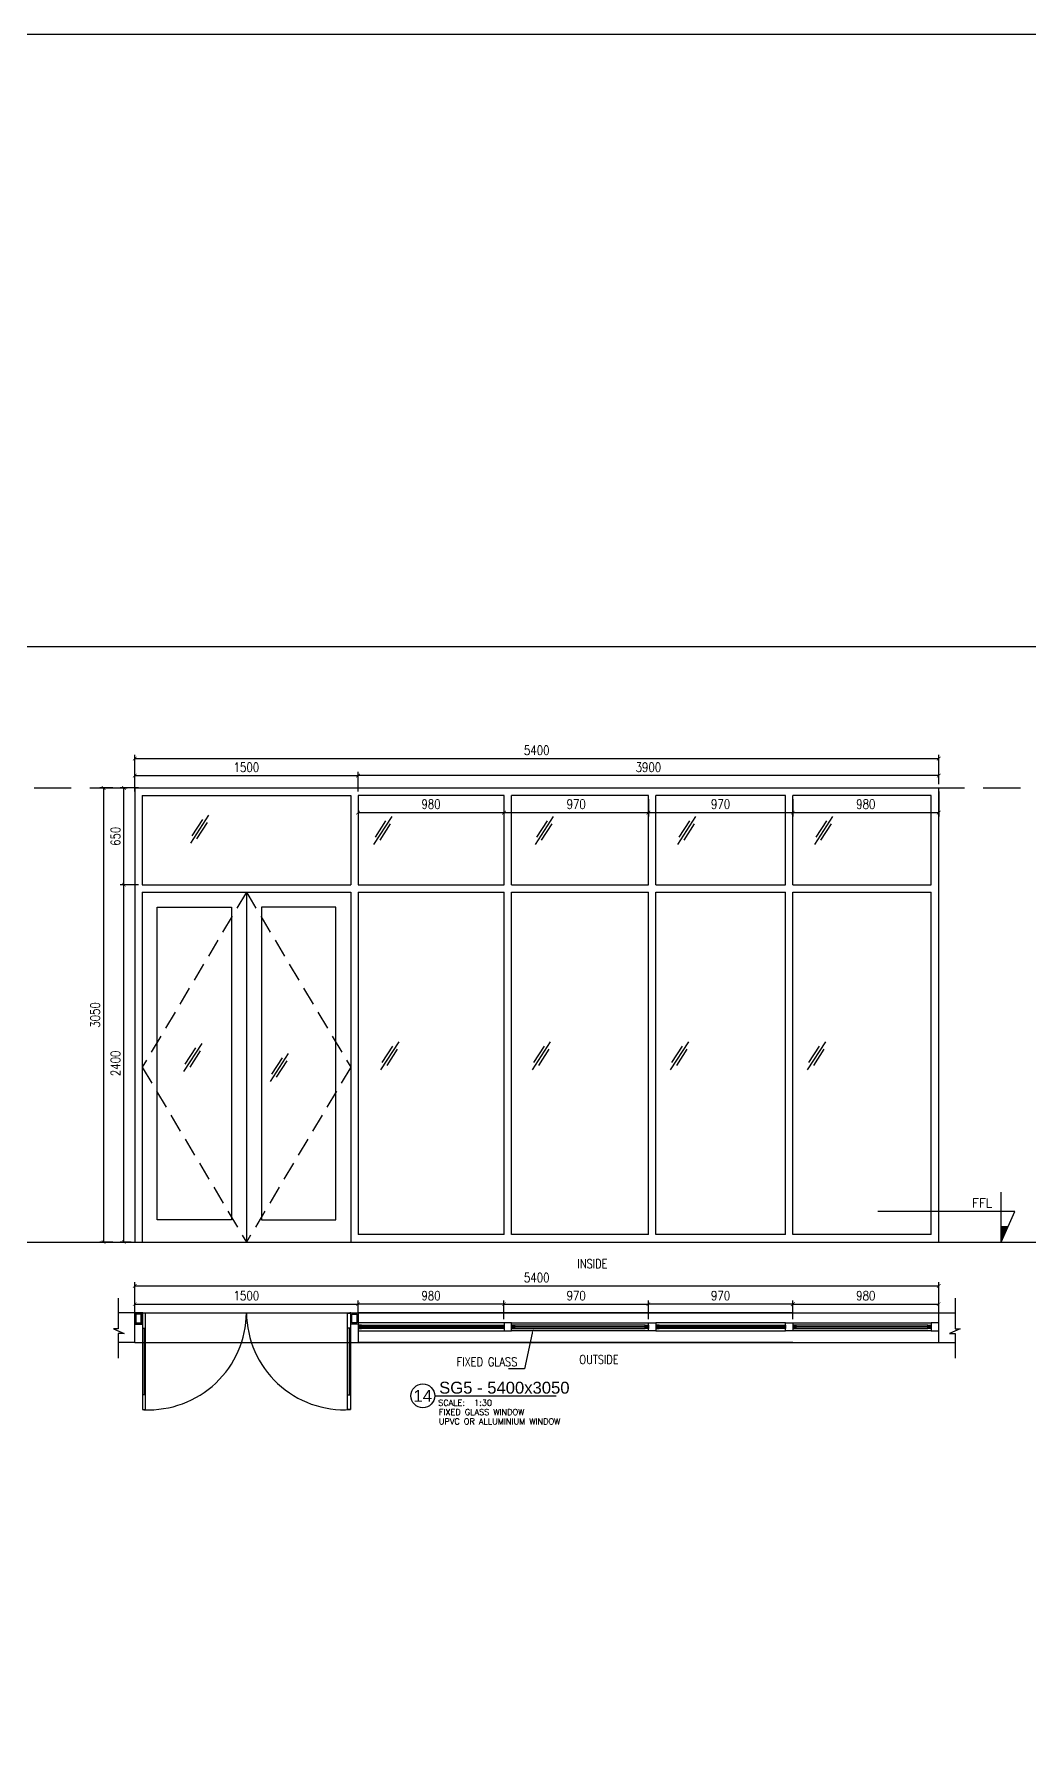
# Model space of a CAD drawing. Extents: x -32840 to 422982, y 280745 to 888746.
# Drawn here: x 380399 to 387081, y 414700 to 426137 of the extents above; entities that cross this region are included whole.
import ezdxf
from ezdxf import colors
from ezdxf.entities.mleader import LeaderData, LeaderLine
from ezdxf.enums import TextEntityAlignment as Align
from ezdxf.math import Vec2, Vec3

# ---------------------------------------------------------------- set-up
doc = ezdxf.new("R2010")
doc.units = 0
doc.header["$LTSCALE"] = 1000
doc.header["$PDMODE"] = 3
for name, pattern in [('CONTINOUS', [0]), ('HIDDEN', [0.375, 0.25, -0.125]), ('HIDDEN2', [0.1875, 0.125, -0.0625])]:
    doc.linetypes.add(name, pattern=pattern)
doc.layers.get('Defpoints').update_dxf_attribs({"linetype": 'HIDDEN'})
for name, color, linetype in [('A-Dim det', 3, 'Continuous'), ('A-DOOR', 1, 'Continuous'), ('A-FL-Drop', 3, 'Continuous'), ('A-Frame', 32, 'Continuous'), ('A-Glass', 140, 'Continuous'), ('A-HAT', 8, 'Continuous'), ('A-HATCH', 8, 'Continuous'), ('A-RD', 6, 'Continuous'), ('A-Tag LVl', 2, 'Continuous'), ('A-WALL', 7, 'CONTINOUS')]:
    doc.layers.add(name, color=color, linetype=linetype)
doc.styles.add('Arial', font='arial.ttf')
doc.styles.add('ROMANS', font='romans.shx', dxfattribs={"width": 0.8})
doc.styles.get("Standard").update_dxf_attribs({"font": 'arial.ttf'})
doc.dimstyles.new('A-Det', dxfattribs={"dimscale": 25, "dimtxt": 2.5, "dimasz": 1, "dimexe": 1, "dimexo": 1, "dimgap": 1, "dimtad": 1, "dimdec": 0, "dimlfac": -0.01, "dimzin": 3, "dimdsep": 46, "dimtxsty": 'ROMANS', "dimblk": 'ARCHTICK', "dimcen": 1, "dimclrd": 256, "dimclre": 256, "dimclrt": 6, "dimadec": 0, "dimazin": 0, "dimtfac": 1, "dimtdec": 0, "dimtix": 1, "dimtmove": 1, "dimatfit": 3, "dimfxl": 1, "dimfrac": 2, "dimtolj": 1, "dimtzin": 3, "dimarcsym": 0})

# ---------------------------------------------------------------- blocks, each defined once
blk = doc.blocks.new('_ArchTick')
at = {"color": 0, "linetype": 'ByBlock', "const_width": 0.15}
blk.add_lwpolyline([(-0.5, -0.5), (0.5, 0.5)], dxfattribs=at)
blk = doc.blocks.new('*D300')
at = {"layer": 'A-Dim det', "lineweight": -2, "transparency": 16777216}
for p, q in [((381075, 417573), (381075, 417754)), ((381075, 417729), (386475, 417729)), ((386475, 417573), (386475, 417754))]:
    blk.add_line(p, q, dxfattribs=at)
at = {"layer": 'Defpoints', "color": 0, "transparency": 16777216}
for p in [(386475, 417729), (381075, 417548), (386475, 417548)]:
    blk.add_point(p, dxfattribs=at)
at = {"layer": 'A-Dim det', "lineweight": -2, "transparency": 16777216, "xscale": 25, "yscale": 25, "zscale": 25, "rotation": 180}
blk.add_blockref('_ArchTick', (381075, 417729), dxfattribs=at)
at = {"layer": 'A-Dim det', "lineweight": -2, "transparency": 16777216, "xscale": 25, "yscale": 25, "zscale": 25}
blk.add_blockref('_ArchTick', (386475, 417729), dxfattribs=at)
at = {"layer": 'A-Dim det', "color": 6, "transparency": 16777216, "insert": (383775, 417785), "char_height": 62.5, "attachment_point": 5, "style": 'ROMANS'}
blk.add_mtext('\\A1;5400', dxfattribs=at)
blk = doc.blocks.new('TAG-LABEL')
at = {"linetype": 'Continuous'}
blk.add_line((-65.32, 0), (-24.49, 0), dxfattribs=at)
blk.add_circle((-69.32, 0), 4, dxfattribs=at)
at = {"color": 6, "style": 'ROMANS'}
blk.add_text('SCALE:', height=2, dxfattribs=at).set_placement((-64.13, -3.31))
at = {"color": 6, "style": 'Arial'}
blk.add_attdef('88', text='', height=4, dxfattribs=at).set_placement((-69.32, 0), align=Align.MIDDLE_CENTER)
at = {"color": 6}
for tag, p, height, style in [('LABELNAME', (-63.82, 0.75), 4, 'Arial'), ('DES.LINE.01', (-63.94, -6.44), 2, 'ROMANS'), ('SCALE', (-52.05, -3.31), 2, 'ROMANS'), ('DES.LINE.02', (-63.94, -9.56), 2, 'ROMANS')]:
    blk.add_attdef(tag, p, '', height=height, dxfattribs=dict(at, style=style))
blk = doc.blocks.new('*D301')
at = {"layer": 'A-Dim det', "lineweight": -2, "transparency": 16777216}
for p, q in [((380927, 421074), (380841, 421074)), ((380866, 421074), (380866, 418024)), ((380927, 418024), (380841, 418024))]:
    blk.add_line(p, q, dxfattribs=at)
at = {"layer": 'Defpoints', "color": 0, "transparency": 16777216}
for p in [(380952, 421074), (380866, 418024), (380952, 418024)]:
    blk.add_point(p, dxfattribs=at)
at = {"layer": 'A-Dim det', "lineweight": -2, "transparency": 16777216, "xscale": 25, "yscale": 25, "zscale": 25}
for p, rotation in [((380866, 421074), 90), ((380866, 418024), 270)]:
    blk.add_blockref('_ArchTick', p, dxfattribs=dict(at, rotation=rotation))
at = {"layer": 'A-Dim det', "color": 6, "transparency": 16777216, "insert": (380809, 419549), "char_height": 62.5, "attachment_point": 5, "rotation": 90, "style": 'ROMANS'}
blk.add_mtext('\\A1;3050', dxfattribs=at)
blk = doc.blocks.new('*D302')
at = {"layer": 'A-Dim det', "lineweight": -2, "transparency": 16777216}
for p, q in [((381100, 420424), (380977, 420424)), ((381002, 418024), (381002, 420424)), ((381050, 418024), (380977, 418024))]:
    blk.add_line(p, q, dxfattribs=at)
at = {"layer": 'Defpoints', "color": 0, "transparency": 16777216}
for p in [(381002, 420424), (381125, 420424), (381075, 418024)]:
    blk.add_point(p, dxfattribs=at)
at = {"layer": 'A-Dim det', "lineweight": -2, "transparency": 16777216, "xscale": 25, "yscale": 25, "zscale": 25}
for p, rotation in [((381002, 420424), 90), ((381002, 418024), 270)]:
    blk.add_blockref('_ArchTick', p, dxfattribs=dict(at, rotation=rotation))
at = {"layer": 'A-Dim det', "color": 6, "transparency": 16777216, "insert": (380946, 419224), "char_height": 62.5, "attachment_point": 5, "rotation": 90, "style": 'ROMANS'}
blk.add_mtext('\\A1;2400', dxfattribs=at)
blk = doc.blocks.new('*D303')
at = {"layer": 'A-Dim det', "lineweight": -2, "transparency": 16777216}
for p, q in [((381100, 421074), (380977, 421074)), ((381002, 420424), (381002, 421074)), ((381100, 420424), (380977, 420424))]:
    blk.add_line(p, q, dxfattribs=at)
at = {"layer": 'Defpoints', "color": 0, "transparency": 16777216}
for p in [(381002, 421074), (381125, 421074), (381125, 420424)]:
    blk.add_point(p, dxfattribs=at)
at = {"layer": 'A-Dim det', "lineweight": -2, "transparency": 16777216, "xscale": 25, "yscale": 25, "zscale": 25}
for p, rotation in [((381002, 421074), 90), ((381002, 420424), 270)]:
    blk.add_blockref('_ArchTick', p, dxfattribs=dict(at, rotation=rotation))
at = {"layer": 'A-Dim det', "color": 6, "transparency": 16777216, "insert": (380946, 420749), "char_height": 62.5, "attachment_point": 5, "rotation": 90, "style": 'ROMANS'}
blk.add_mtext('\\A1;650', dxfattribs=at)
blk = doc.blocks.new('*D304')
at = {"layer": 'A-Dim det', "lineweight": -2, "transparency": 16777216}
for p, q in [((381075, 421099), (381075, 421296)), ((381075, 421271), (386475, 421271)), ((386475, 421099), (386475, 421296))]:
    blk.add_line(p, q, dxfattribs=at)
at = {"layer": 'Defpoints', "color": 0, "transparency": 16777216}
for p in [(386475, 421271), (381075, 421074), (386475, 421074)]:
    blk.add_point(p, dxfattribs=at)
at = {"layer": 'A-Dim det', "lineweight": -2, "transparency": 16777216, "xscale": 25, "yscale": 25, "zscale": 25, "rotation": 180}
blk.add_blockref('_ArchTick', (381075, 421271), dxfattribs=at)
at = {"layer": 'A-Dim det', "lineweight": -2, "transparency": 16777216, "xscale": 25, "yscale": 25, "zscale": 25}
blk.add_blockref('_ArchTick', (386475, 421271), dxfattribs=at)
at = {"layer": 'A-Dim det', "color": 6, "transparency": 16777216, "insert": (383775, 421327), "char_height": 62.5, "attachment_point": 5, "style": 'ROMANS'}
blk.add_mtext('\\A1;5400', dxfattribs=at)
blk = doc.blocks.new('1500 DOUBLE GLAZING')
for p, q in [((71, 550), (52, 550)), ((1429, 550), (1448, 550)), ((52, 102), (71, 102)), ((1448, 102), (1429, 102))]:
    blk.add_line(p, q)
at = {"color": 8}
for p, q in [((61, 102), (61, 550)), ((1438, 102), (1438, 550))]:
    blk.add_line(p, q, dxfattribs=at)
for points in [[(52, 650), (71, 650), (71, 2), (52, 2)], [(1448, 650), (1429, 650), (1429, 2), (1448, 2)], [(0, 75), (50, 75), (50, 0), (0, 0)], [(8, 67), (42, 67), (42, 8), (8, 8)], [(1500, 75), (1450, 75), (1450, 0), (1500, 0)], [(1492, 67), (1458, 67), (1458, 8), (1492, 8)]]:
    blk.add_lwpolyline(points, close=True)
for centre in [(52, 0), (1448, 0)]:
    blk.add_circle(centre, 2.5)
for centre, radius, start, end in [((92, -7), 658, 0.6017, 93.477), ((1407, -6), 657, 87.2266, 179.4782)]:
    blk.add_arc(centre, radius, start, end, dxfattribs=at)
at = {"layer": 'A-FL-Drop'}
blk.add_line((1500, 0), (0, 0), dxfattribs=at)
blk = doc.blocks.new('*D308')
at = {"layer": 'A-Dim det', "lineweight": -2, "transparency": 16777216}
for p, q in [((381075, 417520), (381075, 417632)), ((381075, 417607), (382575, 417607)), ((382575, 417520), (382575, 417632))]:
    blk.add_line(p, q, dxfattribs=at)
at = {"layer": 'Defpoints', "color": 0, "transparency": 16777216}
for p in [(382575, 417607), (381075, 417495), (382575, 417495)]:
    blk.add_point(p, dxfattribs=at)
at = {"layer": 'A-Dim det', "lineweight": -2, "transparency": 16777216, "xscale": 25, "yscale": 25, "zscale": 25, "rotation": 180}
blk.add_blockref('_ArchTick', (381075, 417607), dxfattribs=at)
at = {"layer": 'A-Dim det', "lineweight": -2, "transparency": 16777216, "xscale": 25, "yscale": 25, "zscale": 25}
blk.add_blockref('_ArchTick', (382575, 417607), dxfattribs=at)
at = {"layer": 'A-Dim det', "color": 6, "transparency": 16777216, "insert": (381825, 417664), "char_height": 62.5, "attachment_point": 5, "style": 'ROMANS'}
blk.add_mtext('\\A1;1500', dxfattribs=at)
blk = doc.blocks.new('*D306')
at = {"layer": 'A-Dim det', "lineweight": -2, "transparency": 16777216}
for p, q in [((383555, 417506), (383555, 417632)), ((383555, 417607), (384525, 417607)), ((384525, 417506), (384525, 417632))]:
    blk.add_line(p, q, dxfattribs=at)
at = {"layer": 'Defpoints', "color": 0, "transparency": 16777216}
for p in [(384525, 417607), (383555, 417481), (384525, 417481)]:
    blk.add_point(p, dxfattribs=at)
at = {"layer": 'A-Dim det', "lineweight": -2, "transparency": 16777216, "xscale": 25, "yscale": 25, "zscale": 25, "rotation": 180}
blk.add_blockref('_ArchTick', (383555, 417607), dxfattribs=at)
at = {"layer": 'A-Dim det', "lineweight": -2, "transparency": 16777216, "xscale": 25, "yscale": 25, "zscale": 25}
blk.add_blockref('_ArchTick', (384525, 417607), dxfattribs=at)
at = {"layer": 'A-Dim det', "color": 6, "transparency": 16777216, "insert": (384040, 417664), "char_height": 62.5, "attachment_point": 5, "style": 'ROMANS'}
blk.add_mtext('\\A1;970', dxfattribs=at)
blk = doc.blocks.new('*D307')
at = {"layer": 'A-Dim det', "lineweight": -2, "transparency": 16777216}
for p, q in [((384525, 417506), (384525, 417632)), ((385495, 417607), (384525, 417607)), ((385495, 417506), (385495, 417632))]:
    blk.add_line(p, q, dxfattribs=at)
at = {"layer": 'Defpoints', "color": 0, "transparency": 16777216}
for p in [(384525, 417607), (384525, 417481), (385495, 417481)]:
    blk.add_point(p, dxfattribs=at)
at = {"layer": 'A-Dim det', "lineweight": -2, "transparency": 16777216, "xscale": 25, "yscale": 25, "zscale": 25, "rotation": 180}
blk.add_blockref('_ArchTick', (384525, 417607), dxfattribs=at)
at = {"layer": 'A-Dim det', "lineweight": -2, "transparency": 16777216, "xscale": 25, "yscale": 25, "zscale": 25}
blk.add_blockref('_ArchTick', (385495, 417607), dxfattribs=at)
at = {"layer": 'A-Dim det', "color": 6, "transparency": 16777216, "insert": (385010, 417664), "char_height": 62.5, "attachment_point": 5, "style": 'ROMANS'}
blk.add_mtext('\\A1;970', dxfattribs=at)
blk = doc.blocks.new('*D305')
at = {"layer": 'A-Dim det', "lineweight": -2, "transparency": 16777216}
for p, q in [((382575, 417506), (382575, 417632)), ((383555, 417607), (382575, 417607)), ((383555, 417506), (383555, 417632))]:
    blk.add_line(p, q, dxfattribs=at)
at = {"layer": 'Defpoints', "color": 0, "transparency": 16777216}
for p in [(382575, 417607), (382575, 417481), (383555, 417481)]:
    blk.add_point(p, dxfattribs=at)
at = {"layer": 'A-Dim det', "lineweight": -2, "transparency": 16777216, "xscale": 25, "yscale": 25, "zscale": 25, "rotation": 180}
blk.add_blockref('_ArchTick', (382575, 417607), dxfattribs=at)
at = {"layer": 'A-Dim det', "lineweight": -2, "transparency": 16777216, "xscale": 25, "yscale": 25, "zscale": 25}
blk.add_blockref('_ArchTick', (383555, 417607), dxfattribs=at)
at = {"layer": 'A-Dim det', "color": 6, "transparency": 16777216, "insert": (383065, 417664), "char_height": 62.5, "attachment_point": 5, "style": 'ROMANS'}
blk.add_mtext('\\A1;980', dxfattribs=at)
blk = doc.blocks.new('*D313')
at = {"layer": 'A-Dim det', "lineweight": -2, "transparency": 16777216}
for p, q in [((381075, 421049), (381075, 421182)), ((381075, 421157), (382575, 421157)), ((382575, 421049), (382575, 421182))]:
    blk.add_line(p, q, dxfattribs=at)
at = {"layer": 'Defpoints', "color": 0, "transparency": 16777216}
for p in [(382575, 421157), (381075, 421024), (382575, 421024)]:
    blk.add_point(p, dxfattribs=at)
at = {"layer": 'A-Dim det', "lineweight": -2, "transparency": 16777216, "xscale": 25, "yscale": 25, "zscale": 25, "rotation": 180}
blk.add_blockref('_ArchTick', (381075, 421157), dxfattribs=at)
at = {"layer": 'A-Dim det', "lineweight": -2, "transparency": 16777216, "xscale": 25, "yscale": 25, "zscale": 25}
blk.add_blockref('_ArchTick', (382575, 421157), dxfattribs=at)
at = {"layer": 'A-Dim det', "color": 6, "transparency": 16777216, "insert": (381825, 421213), "char_height": 62.5, "attachment_point": 5, "style": 'ROMANS'}
blk.add_mtext('\\A1;1500', dxfattribs=at)
blk = doc.blocks.new('GLAZ')
for p, q in [((203, 312), (0, 0)), ((135, 264), (16, 82)), ((187, 230), (69, 48))]:
    blk.add_line(p, q)
blk = doc.blocks.new('*D312')
at = {"layer": 'A-Dim det', "lineweight": -2, "transparency": 16777216}
for p, q in [((382575, 421049), (382575, 421182)), ((386475, 421157), (382575, 421157)), ((386475, 421099), (386475, 421182))]:
    blk.add_line(p, q, dxfattribs=at)
at = {"layer": 'Defpoints', "color": 0, "transparency": 16777216}
for p in [(382575, 421157), (382575, 421024), (386475, 421074)]:
    blk.add_point(p, dxfattribs=at)
at = {"layer": 'A-Dim det', "lineweight": -2, "transparency": 16777216, "xscale": 25, "yscale": 25, "zscale": 25, "rotation": 180}
blk.add_blockref('_ArchTick', (382575, 421157), dxfattribs=at)
at = {"layer": 'A-Dim det', "lineweight": -2, "transparency": 16777216, "xscale": 25, "yscale": 25, "zscale": 25}
blk.add_blockref('_ArchTick', (386475, 421157), dxfattribs=at)
at = {"layer": 'A-Dim det', "color": 6, "transparency": 16777216, "insert": (384525, 421213), "char_height": 62.5, "attachment_point": 5, "style": 'ROMANS'}
blk.add_mtext('\\A1;3900', dxfattribs=at)
blk = doc.blocks.new('*D309')
at = {"layer": 'A-Dim det', "lineweight": -2, "transparency": 16777216}
for p, q in [((382575, 420999), (382575, 420883)), ((383555, 420999), (383555, 420883)), ((382575, 420908), (383555, 420908))]:
    blk.add_line(p, q, dxfattribs=at)
at = {"layer": 'Defpoints', "color": 0, "transparency": 16777216}
for p in [(382575, 421024), (383555, 421024), (383555, 420908)]:
    blk.add_point(p, dxfattribs=at)
at = {"layer": 'A-Dim det', "lineweight": -2, "transparency": 16777216, "xscale": 25, "yscale": 25, "zscale": 25, "rotation": 180}
blk.add_blockref('_ArchTick', (382575, 420908), dxfattribs=at)
at = {"layer": 'A-Dim det', "lineweight": -2, "transparency": 16777216, "xscale": 25, "yscale": 25, "zscale": 25}
blk.add_blockref('_ArchTick', (383555, 420908), dxfattribs=at)
at = {"layer": 'A-Dim det', "color": 6, "transparency": 16777216, "insert": (383065, 420965), "char_height": 62.5, "attachment_point": 5, "style": 'ROMANS'}
blk.add_mtext('\\A1;980', dxfattribs=at)
blk = doc.blocks.new('*D310')
at = {"layer": 'A-Dim det', "lineweight": -2, "transparency": 16777216}
for p, q in [((383555, 420999), (383555, 420883)), ((384525, 420999), (384525, 420883)), ((383555, 420908), (384525, 420908))]:
    blk.add_line(p, q, dxfattribs=at)
at = {"layer": 'Defpoints', "color": 0, "transparency": 16777216}
for p in [(383555, 421024), (384525, 421024), (384525, 420908)]:
    blk.add_point(p, dxfattribs=at)
at = {"layer": 'A-Dim det', "lineweight": -2, "transparency": 16777216, "xscale": 25, "yscale": 25, "zscale": 25, "rotation": 180}
blk.add_blockref('_ArchTick', (383555, 420908), dxfattribs=at)
at = {"layer": 'A-Dim det', "lineweight": -2, "transparency": 16777216, "xscale": 25, "yscale": 25, "zscale": 25}
blk.add_blockref('_ArchTick', (384525, 420908), dxfattribs=at)
at = {"layer": 'A-Dim det', "color": 6, "transparency": 16777216, "insert": (384040, 420965), "char_height": 62.5, "attachment_point": 5, "style": 'ROMANS'}
blk.add_mtext('\\A1;970', dxfattribs=at)
blk = doc.blocks.new('*D311')
at = {"layer": 'A-Dim det', "lineweight": -2, "transparency": 16777216}
for p, q in [((384525, 420999), (384525, 420883)), ((385495, 420999), (385495, 420883)), ((384525, 420908), (385495, 420908))]:
    blk.add_line(p, q, dxfattribs=at)
at = {"layer": 'Defpoints', "color": 0, "transparency": 16777216}
for p in [(384525, 421024), (385495, 421024), (385495, 420908)]:
    blk.add_point(p, dxfattribs=at)
at = {"layer": 'A-Dim det', "lineweight": -2, "transparency": 16777216, "xscale": 25, "yscale": 25, "zscale": 25, "rotation": 180}
blk.add_blockref('_ArchTick', (384525, 420908), dxfattribs=at)
at = {"layer": 'A-Dim det', "lineweight": -2, "transparency": 16777216, "xscale": 25, "yscale": 25, "zscale": 25}
blk.add_blockref('_ArchTick', (385495, 420908), dxfattribs=at)
at = {"layer": 'A-Dim det', "color": 6, "transparency": 16777216, "insert": (385010, 420965), "char_height": 62.5, "attachment_point": 5, "style": 'ROMANS'}
blk.add_mtext('\\A1;970', dxfattribs=at)
blk = doc.blocks.new('*D314')
at = {"layer": 'A-Dim det', "lineweight": -2, "transparency": 16777216}
for p, q in [((385495, 417506), (385495, 417632)), ((385495, 417607), (386475, 417607)), ((386475, 417506), (386475, 417632))]:
    blk.add_line(p, q, dxfattribs=at)
at = {"layer": 'Defpoints', "color": 0, "transparency": 16777216}
for p in [(386475, 417607), (385495, 417481), (386475, 417481)]:
    blk.add_point(p, dxfattribs=at)
at = {"layer": 'A-Dim det', "lineweight": -2, "transparency": 16777216, "xscale": 25, "yscale": 25, "zscale": 25, "rotation": 180}
blk.add_blockref('_ArchTick', (385495, 417607), dxfattribs=at)
at = {"layer": 'A-Dim det', "lineweight": -2, "transparency": 16777216, "xscale": 25, "yscale": 25, "zscale": 25}
blk.add_blockref('_ArchTick', (386475, 417607), dxfattribs=at)
at = {"layer": 'A-Dim det', "color": 6, "transparency": 16777216, "insert": (385985, 417664), "char_height": 62.5, "attachment_point": 5, "style": 'ROMANS'}
blk.add_mtext('\\A1;980', dxfattribs=at)
blk = doc.blocks.new('*D315')
at = {"layer": 'A-Dim det', "lineweight": -2, "transparency": 16777216}
for p, q in [((385495, 420999), (385495, 420883)), ((386475, 421049), (386475, 420883)), ((385495, 420908), (386475, 420908))]:
    blk.add_line(p, q, dxfattribs=at)
at = {"layer": 'Defpoints', "color": 0, "transparency": 16777216}
for p in [(385495, 421024), (386475, 421074), (386475, 420908)]:
    blk.add_point(p, dxfattribs=at)
at = {"layer": 'A-Dim det', "lineweight": -2, "transparency": 16777216, "xscale": 25, "yscale": 25, "zscale": 25, "rotation": 180}
blk.add_blockref('_ArchTick', (385495, 420908), dxfattribs=at)
at = {"layer": 'A-Dim det', "lineweight": -2, "transparency": 16777216, "xscale": 25, "yscale": 25, "zscale": 25}
blk.add_blockref('_ArchTick', (386475, 420908), dxfattribs=at)
at = {"layer": 'A-Dim det', "color": 6, "transparency": 16777216, "insert": (385985, 420965), "char_height": 62.5, "attachment_point": 5, "style": 'ROMANS'}
blk.add_mtext('\\A1;980', dxfattribs=at)
blk = doc.blocks.new('TAG-LVL-SEC')
blk.add_hatch(color=256).paths.add_polyline_path([(0, 3.42), (-1.53, 3.42), (0, 0)])
for p, q in [((0, 0), (0, 11.17)), ((0, 0), (-3.06, 6.83)), ((-3.06, 6.83), (27.63, 6.83)), ((-1.53, 3.42), (0, 3.42))]:
    blk.add_line(p, q)
at = {"color": 6, "style": 'ROMANS'}
for tag, p in [('LEVEL', (1.61, 7.76)), ('LEVELTAG', (1.44, 3.9))]:
    blk.add_attdef(tag, p, '', height=2, dxfattribs=at)

msp = doc.modelspace()

# ---------------------------------------------------------------- linework, layer by layer
msp.add_lwpolyline([(316695.9, 426137), (422982.3, 426137), (422982.3, 403263.5), (316695.9, 403263.5)], close=True)
at = {"layer": 'A-DOOR'}
for p, q in [((381075.3, 421073.8), (386475.3, 421073.8)), ((381075.3, 421073.8), (381075.3, 418023.8)), ((381075.3, 421023.8), (381075.3, 418073.8)), ((381125.3, 421023.8), (381125.3, 420423.8)), ((381125.3, 421023.8), (382525.3, 421023.8)), ((381125.3, 421023.8), (381125.3, 420423.8)), ((382525.3, 421023.8), (382525.3, 420423.8)), ((382575.3, 421023.8), (382575.3, 420423.8)), ((383555.3, 421023.8), (382575.3, 421023.8)), ((383555.3, 420423.8), (383555.3, 421023.8)), ((383605.3, 420423.8), (383605.3, 421023.8)), ((384525.3, 421023.8), (383605.3, 421023.8)), ((384525.3, 420423.8), (384525.3, 421023.8)), ((384575.3, 420423.8), (384575.3, 421023.8)), ((385445.3, 421023.8), (384575.3, 421023.8)), ((385445.3, 420423.8), (385445.3, 421023.8)), ((386425.3, 421023.8), (385495.3, 421023.8)), ((385495.3, 420423.8), (385495.3, 421023.8)), ((386425.3, 420423.8), (386425.3, 421023.8)), ((386475.3, 418023.8), (386475.3, 421073.8)), ((381125.3, 420423.8), (382525.3, 420423.8)), ((382575.3, 420423.8), (383555.3, 420423.8)), ((383605.3, 420423.8), (384525.3, 420423.8)), ((384575.3, 420423.8), (385445.3, 420423.8)), ((385495.3, 420423.8), (386425.3, 420423.8)), ((381125.3, 420373.8), (381125.3, 418023.8)), ((381125.3, 420373.8), (382525.3, 420373.8)), ((381825.3, 420373.8), (381825.3, 418023.8)), ((382525.3, 420373.8), (382525.3, 418023.8)), ((382575.3, 420373.8), (382575.3, 418073.8)), ((382575.3, 420373.8), (383555.3, 420373.8)), ((383555.3, 418073.8), (383555.3, 420373.8)), ((383605.3, 420373.8), (384525.3, 420373.8)), ((383605.3, 418073.8), (383605.3, 420373.8)), ((384525.3, 418073.8), (384525.3, 420373.8)), ((384575.3, 420373.8), (385445.3, 420373.8)), ((384575.3, 418073.8), (384575.3, 420373.8)), ((385445.3, 418073.8), (385445.3, 420373.8)), ((385495.3, 418073.8), (385495.3, 420373.8)), ((385495.3, 420373.8), (386425.3, 420373.8)), ((386425.3, 418073.8), (386425.3, 420373.8)), ((381075.3, 418023.8), (386475.3, 418023.8)), ((383555.3, 418073.8), (382575.3, 418073.8)), ((384525.3, 418073.8), (383605.3, 418073.8)), ((385445.3, 418073.8), (384575.3, 418073.8)), ((386425.3, 418073.8), (385495.3, 418073.8)), ((381075.3, 417548.3), (386475.3, 417548.3)), ((385495.3, 417548.3), (382575.3, 417548.3)), ((382575.3, 417548.3), (382575.3, 417348.3)), ((381075.3, 417348.3), (386475.3, 417348.3)), ((385495.3, 417348.3), (382575.3, 417348.3))]:
    msp.add_line(p, q, dxfattribs=at)
at = {"layer": 'A-DOOR', "color": 8}
for points in [[(381725.3, 420273.8), (381725.3, 418173.8), (381225.3, 418173.8), (381225.3, 420273.8)], [(382425.3, 418173.8), (382425.3, 420273.8), (381925.3, 420273.8), (381925.3, 418173.8)]]:
    msp.add_lwpolyline(points, close=True, dxfattribs=at)
at = {"layer": 'A-Frame', "color": 8}
for p, q in [((383555.3, 417480.8), (382575.3, 417480.8)), ((383605.3, 417480.8), (384525.3, 417480.8)), ((385445.3, 417480.8), (384575.3, 417480.8)), ((385495.3, 417480.8), (386425.3, 417480.8)), ((382575.3, 417428.3), (383555.3, 417428.3)), ((384525.3, 417428.3), (383605.3, 417428.3)), ((384575.3, 417428.3), (385445.3, 417428.3)), ((386425.3, 417428.3), (385495.3, 417428.3))]:
    msp.add_line(p, q, dxfattribs=at)
at = {"layer": 'A-Frame', "color": 1}
for p, q in [((382597.8, 417465.8), (383532.8, 417465.8)), ((383532.8, 417443.3), (382597.8, 417443.3)), ((384502.8, 417465.8), (383627.8, 417465.8)), ((383627.8, 417443.3), (384502.8, 417443.3)), ((384597.8, 417465.8), (385422.8, 417465.8)), ((385422.8, 417443.3), (384597.8, 417443.3)), ((386402.8, 417465.8), (385517.8, 417465.8)), ((385517.8, 417443.3), (386402.8, 417443.3))]:
    msp.add_line(p, q, dxfattribs=at)
at = {"layer": 'A-Frame'}
for points in [[(382597.8, 417448.3), (382577.8, 417448.3), (382577.8, 417460.8), (382597.8, 417460.8), (382597.8, 417465.8), (382575.3, 417465.8), (382575.3, 417443.3), (382597.8, 417443.3), (382597.8, 417448.3)], [(383532.8, 417448.3), (383552.8, 417448.3), (383552.8, 417460.8), (383532.8, 417460.8), (383532.8, 417465.8), (383555.3, 417465.8), (383555.3, 417443.3), (383532.8, 417443.3), (383532.8, 417448.3)], [(383627.8, 417448.3), (383607.8, 417448.3), (383607.8, 417460.8), (383627.8, 417460.8), (383627.8, 417465.8), (383605.3, 417465.8), (383605.3, 417443.3), (383627.8, 417443.3), (383627.8, 417448.3)], [(384502.8, 417448.3), (384522.8, 417448.3), (384522.8, 417460.8), (384502.8, 417460.8), (384502.8, 417465.8), (384525.3, 417465.8), (384525.3, 417443.3), (384502.8, 417443.3), (384502.8, 417448.3)], [(384597.8, 417448.3), (384577.8, 417448.3), (384577.8, 417460.8), (384597.8, 417460.8), (384597.8, 417465.8), (384575.3, 417465.8), (384575.3, 417443.3), (384597.8, 417443.3), (384597.8, 417448.3)], [(385422.8, 417448.3), (385442.8, 417448.3), (385442.8, 417460.8), (385422.8, 417460.8), (385422.8, 417465.8), (385445.3, 417465.8), (385445.3, 417443.3), (385422.8, 417443.3), (385422.8, 417448.3)], [(385517.8, 417448.3), (385497.8, 417448.3), (385497.8, 417460.8), (385517.8, 417460.8), (385517.8, 417465.8), (385495.3, 417465.8), (385495.3, 417443.3), (385517.8, 417443.3), (385517.8, 417448.3)], [(386402.8, 417448.3), (386422.8, 417448.3), (386422.8, 417460.8), (386402.8, 417460.8), (386402.8, 417465.8), (386425.3, 417465.8), (386425.3, 417443.3), (386402.8, 417443.3), (386402.8, 417448.3)]]:
    msp.add_lwpolyline(points, dxfattribs=at)
for points in [[(383555.3, 417428.3), (383605.3, 417428.3), (383605.3, 417480.8), (383555.3, 417480.8)], [(384575.3, 417428.3), (384525.3, 417428.3), (384525.3, 417480.8), (384575.3, 417480.8)], [(385495.3, 417428.3), (385445.3, 417428.3), (385445.3, 417480.8), (385495.3, 417480.8)], [(386425.3, 417428.3), (386475.3, 417428.3), (386475.3, 417480.8), (386425.3, 417480.8)]]:
    msp.add_lwpolyline(points, close=True, dxfattribs=at)
at = {"layer": 'A-Glass'}
for points in [[(383547.8, 417456.6), (382582.8, 417456.6), (382582.8, 417452.6), (383547.8, 417452.6)], [(383612.8, 417456.6), (384517.8, 417456.6), (384517.8, 417452.6), (383612.8, 417452.6)], [(385437.8, 417456.6), (384582.8, 417456.6), (384582.8, 417452.6), (385437.8, 417452.6)], [(385502.8, 417456.6), (386417.8, 417456.6), (386417.8, 417452.6), (385502.8, 417452.6)]]:
    msp.add_lwpolyline(points, close=True, dxfattribs=at)
at = {"layer": 'A-HAT'}
for points in [[(380964.3, 417647.1), (380964.3, 417442.2), (380932.6, 417442.2), (381004.3, 417410.3), (380964.3, 417410.3), (380964.3, 417244)], [(386586.3, 417647.1), (386586.3, 417442.2), (386618, 417442.2), (386546.3, 417410.3), (386586.3, 417410.3), (386586.3, 417244)]]:
    msp.add_lwpolyline(points, dxfattribs=at)
at = {"layer": 'A-HATCH', "linetype": 'HIDDEN2'}
for points in [[(381825.3, 420373.8), (381125.3, 419198.8), (381825.3, 418023.8)], [(381825.3, 420373.8), (382525.3, 419198.8), (381825.3, 418023.8)]]:
    msp.add_lwpolyline(points, dxfattribs=at)
at = {"layer": 'A-WALL'}
for p, q in [((348669.1, 422023.8), (402265.7, 422023.8)), ((335642.9, 418023.8), (400304, 418023.8)), ((381075.3, 417548.3), (380964.3, 417548.3)), ((381075.3, 417348.3), (381075.3, 417548.3)), ((386475.3, 417548.3), (386586.3, 417548.3)), ((386475.3, 417348.3), (386475.3, 417548.3)), ((381075.3, 417348.3), (380964.3, 417348.3)), ((386475.3, 417348.3), (386586.3, 417348.3))]:
    msp.add_line(p, q, dxfattribs=at)
at = {"layer": 'A-WALL', "linetype": 'HIDDEN'}
msp.add_line((349273.8, 421073.8), (402265.7, 421073.8), dxfattribs=at)

# ---------------------------------------------------------------- block references
at = {"layer": 'A-DOOR', "rotation": 180}
msp.add_blockref('1500 DOUBLE GLAZING', (382575.3, 417548.3), dxfattribs=at)
at = {"layer": 'A-HAT', "xscale": 0.6, "yscale": 0.6, "zscale": 0.6}
for p in [(381448.8, 420702.9), (382679.2, 420694.2), (383763.8, 420694.2), (384720.6, 420694.2), (385640.6, 420694.2), (381402.8, 419169.4), (381984.4, 419103.3), (382726, 419180.7), (383744.4, 419180.7), (384671.7, 419180.7), (385591.7, 419180.7)]:
    msp.add_blockref('GLAZ', p, dxfattribs=at)
at = {"layer": 'A-Tag LVl'}
ref = msp.add_blockref('TAG-LVL-SEC', (386895, 418023.8), dxfattribs=dict(at, xscale=-30, yscale=30, zscale=30))
ref.add_attrib('LEVEL', 'FFL', dxfattribs={"layer": '0', "color": 6, "height": 60, "style": 'ROMANS'}).set_placement((386834.8, 418256.7), align=Align.RIGHT)
at = {"layer": 'A-Tag LVl', "xscale": 20, "yscale": 20, "zscale": 20}
msp.add_blockref('TAG-LABEL', (384395.9, 416990.9), dxfattribs=at).add_auto_attribs({'88': '14', 'LABELNAME': 'SG5 - 5400x3050', 'SCALE': '1:30', 'DES.LINE.01': 'FIXED GLASS WINDOW', 'DES.LINE.02': 'UPVC OR ALLUMINIUM WINDOW'})

# ---------------------------------------------------------------- texts
at = {"layer": 'A-RD', "style": 'ROMANS', "width": 0.8}
for s, p in [('INSIDE', (384148.8, 417878.2)), ('FIXED GLASS', (383440.7, 417219.7)), ('OUTSIDE', (384193.3, 417235.2))]:
    msp.add_text(s, height=60, dxfattribs=at).set_placement(p, align=Align.MIDDLE_CENTER)

# ---------------------------------------------------------------- dimensions: what is measured, and where the dimension line sits
at = {"layer": 'A-Dim det'}
for base, p1, p2, picture, middle in [((386475.3, 421270.5), (381075.3, 421073.8), (386475.3, 421073.8), '*D304', (383775.3, 421326.8)), ((382575.3, 421156.9), (381075.3, 421023.8), (382575.3, 421023.8), '*D313', (381825.3, 421213.1)), ((386475.3, 417729), (381075.3, 417548.3), (386475.3, 417548.3), '*D300', (383775.3, 417785.3)), ((382575.3, 417607.5), (381075.3, 417494.8), (382575.3, 417494.8), '*D308', (381825.3, 417663.7)), ((384525.3, 417607.5), (383555.3, 417480.8), (384525.3, 417480.8), '*D306', (384040.3, 417663.7)), ((386475.3, 417607.5), (385495.3, 417480.8), (386475.3, 417480.8), '*D314', (385985.3, 417663.7))]:
    dim = msp.add_linear_dim(base=base, p1=p1, p2=p2, dimstyle='A-Det', dxfattribs=at)
    dim.commit()
    dim.dimension.update_dxf_attribs({"geometry": picture, "text_midpoint": middle})
for base, p1, p2, angle, picture, middle in [((382575.3, 421156.9), (386475.3, 421073.8), (382575.3, 421023.8), 180, '*D312', (384525.3, 421213.1)), ((380865.7005064, 418023.8203553), (380952.268487, 421073.8203553), (380952.268487, 418023.8203553), 90, '*D301', (380809.4505064, 419548.8203553)), ((381002.2362759, 421073.8203553), (381125.3025729, 420423.8203552), (381125.3025729, 421073.8203553), 90, '*D303', (380945.9862759, 420748.8203552)), ((383555.3, 420908.3), (382575.3, 421023.8), (383555.3, 421023.8), 180, '*D309', (383065.3, 420964.5)), ((384525.3, 420908.3), (383555.3, 421023.8), (384525.3, 421023.8), 180, '*D310', (384040.3, 420964.5)), ((385495.3, 420908.3), (384525.3, 421023.8), (385495.3, 421023.8), 180, '*D311', (385010.3, 420964.5)), ((386475.3, 420908.3), (385495.3, 421023.8), (386475.3, 421073.8), 180, '*D315', (385985.3, 420964.5)), ((381002.2, 420423.8), (381075.3, 418023.8), (381125.3, 420423.8), 90, '*D302', (380946, 419223.8)), ((382575.3, 417607.5), (383555.3, 417480.8), (382575.3, 417480.8), 180, '*D305', (383065.3, 417663.7)), ((384525.3, 417607.5), (385495.3, 417480.8), (384525.3, 417480.8), 180, '*D307', (385010.3, 417663.7))]:
    dim = msp.add_linear_dim(base=base, p1=p1, p2=p2, angle=angle, dimstyle='A-Det', dxfattribs=at)
    dim.commit()
    dim.dimension.update_dxf_attribs({"geometry": picture, "text_midpoint": middle})

# ---------------------------------------------------------------- leaders
at = {"layer": 'A-FL-Drop'}
ml = msp.add_multileader_mtext('Standard', dxfattribs=at)
ml.set_content('', color=256)
ml.set_leader_properties()
ml.build(insert=Vec2(0, 0))
ml.multileader.update_dxf_attribs({"text_right_attachment_type": 6, "dogleg_length": 107.9, "arrow_head_size": 30})
ctx = ml.context
ctx.base_point, ctx.char_height, ctx.arrow_head_size, ctx.landing_gap_size, ctx.plane_origin = Vec3(383584.4, 417173.5), 0.18, 30, 0.09, Vec3(383769.5, 417484.9)
ctx.right_attachment = 6
notes = []
notes.append((ctx, [(0, (1, 1, 0), (383692.4, 417173.4), (-1, 0), 107.9, [(0, [(383751.8, 417441.6)], 0, [])])]))
ctx.mtext.insert, ctx.mtext.flow_direction = Vec3(383584.5, 417173.6), 5
for ctx, leaders in notes:
    for number, flags, end, landing, length, lines in leaders:
        leader = LeaderData()
        leader.index, (leader.has_last_leader_line, leader.has_dogleg_vector, leader.attachment_direction) = number, flags
        leader.last_leader_point, leader.dogleg_vector, leader.dogleg_length = Vec3(end), Vec3(landing), length
        for number, points, colour, breaks in lines:
            line = LeaderLine()
            line.index, line.vertices, line.color, line.breaks = number, Vec3.list(points), colors.encode_raw_color(colour), breaks
            leader.lines.append(line)
        ctx.leaders.append(leader)

doc.saveas('drawing.dxf')
